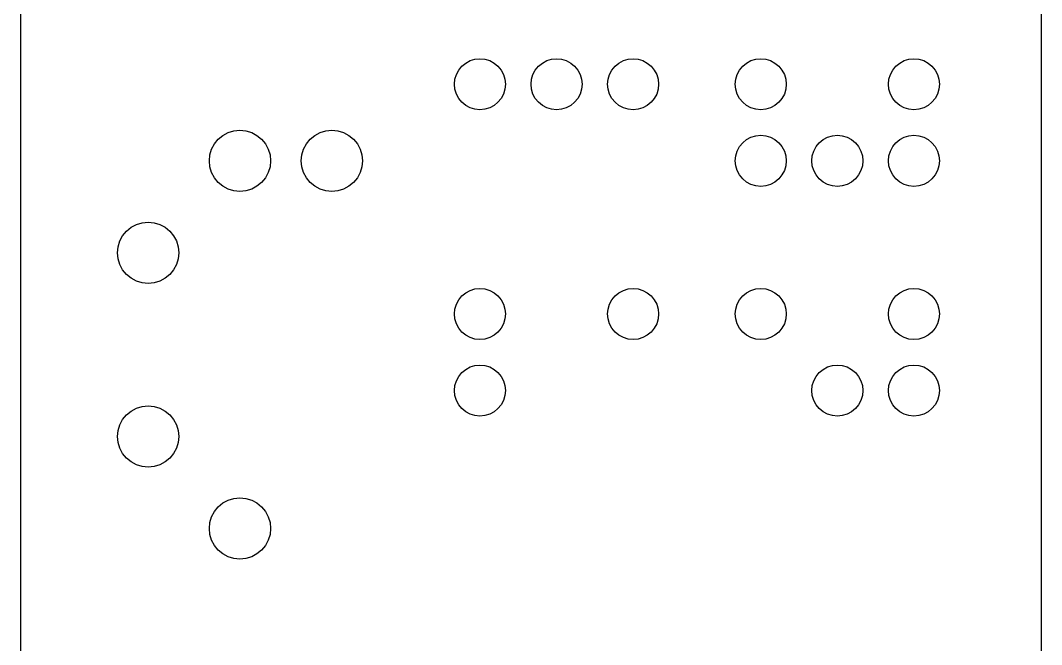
# Model space of a CAD drawing. Header units: metres. Extents: x 13 to 210, y -112 to 112.
# Drawn here: x 170 to 210, y -61.95 to -37.5 of the extents above; entities that cross this region are included whole.
import ezdxf

# ---------------------------------------------------------------- set-up
doc = ezdxf.new("R2010")
doc.units = ezdxf.units.M

msp = doc.modelspace()

# ---------------------------------------------------------------- linework, layer by layer
for p, q in [((170, 106), (170, -106)), ((210, -106), (210, 106)), ((187.293, -39.2929), (187.444, -39.1685)), ((187.444, -39.1685), (187.617, -39.0761)), ((187.617, -39.0761), (187.805, -39.0192)), ((187.805, -39.0192), (188, -39)), ((188, -39), (188.195, -39.0192)), ((188.195, -39.0192), (188.383, -39.0761)), ((188.383, -39.0761), (188.556, -39.1685)), ((188.556, -39.1685), (188.707, -39.2929)), ((190.293, -39.2929), (190.444, -39.1685)), ((190.444, -39.1685), (190.617, -39.0761)), ((190.617, -39.0761), (190.805, -39.0192)), ((190.805, -39.0192), (191, -39)), ((191, -39), (191.195, -39.0192)), ((191.195, -39.0192), (191.383, -39.0761)), ((191.383, -39.0761), (191.556, -39.1685)), ((191.556, -39.1685), (191.707, -39.2929)), ((193.293, -39.2929), (193.444, -39.1685)), ((193.444, -39.1685), (193.617, -39.0761)), ((193.617, -39.0761), (193.805, -39.0192)), ((193.805, -39.0192), (194, -39)), ((194, -39), (194.195, -39.0192)), ((194.195, -39.0192), (194.383, -39.0761)), ((194.383, -39.0761), (194.556, -39.1685)), ((194.556, -39.1685), (194.707, -39.2929)), ((198.293, -39.2929), (198.444, -39.1685)), ((198.444, -39.1685), (198.617, -39.0761)), ((198.617, -39.0761), (198.805, -39.0192)), ((198.805, -39.0192), (199, -39)), ((199, -39), (199.195, -39.0192)), ((199.195, -39.0192), (199.383, -39.0761)), ((199.383, -39.0761), (199.556, -39.1685)), ((199.556, -39.1685), (199.707, -39.2929)), ((204.293, -39.2929), (204.444, -39.1685)), ((204.444, -39.1685), (204.617, -39.0761)), ((204.617, -39.0761), (204.805, -39.0192)), ((204.805, -39.0192), (205, -39)), ((205, -39), (205.195, -39.0192)), ((205.195, -39.0192), (205.383, -39.0761)), ((205.383, -39.0761), (205.556, -39.1685)), ((205.556, -39.1685), (205.707, -39.2929)), ((187.076, -39.6173), (187.169, -39.4444)), ((187.169, -39.4444), (187.293, -39.2929)), ((188.707, -39.2929), (188.831, -39.4444)), ((188.831, -39.4444), (188.924, -39.6173)), ((190.076, -39.6173), (190.169, -39.4444)), ((190.169, -39.4444), (190.293, -39.2929)), ((191.707, -39.2929), (191.831, -39.4444)), ((191.831, -39.4444), (191.924, -39.6173)), ((193.076, -39.6173), (193.169, -39.4444)), ((193.169, -39.4444), (193.293, -39.2929)), ((194.707, -39.2929), (194.831, -39.4444)), ((194.831, -39.4444), (194.924, -39.6173)), ((198.076, -39.6173), (198.169, -39.4444)), ((198.169, -39.4444), (198.293, -39.2929)), ((199.707, -39.2929), (199.831, -39.4444)), ((199.831, -39.4444), (199.924, -39.6173)), ((204.076, -39.6173), (204.169, -39.4444)), ((204.169, -39.4444), (204.293, -39.2929)), ((205.707, -39.2929), (205.831, -39.4444)), ((205.831, -39.4444), (205.924, -39.6173)), ((187, -40), (187.019, -39.8049)), ((187.019, -40.1951), (187, -40)), ((187.019, -39.8049), (187.076, -39.6173)), ((188.924, -39.6173), (188.981, -39.8049)), ((188.981, -39.8049), (189, -40)), ((189, -40), (188.981, -40.1951)), ((190, -40), (190.019, -39.8049)), ((190.019, -40.1951), (190, -40)), ((190.019, -39.8049), (190.076, -39.6173)), ((191.924, -39.6173), (191.981, -39.8049)), ((191.981, -39.8049), (192, -40)), ((192, -40), (191.981, -40.1951)), ((193, -40), (193.019, -39.8049)), ((193.019, -40.1951), (193, -40)), ((193.019, -39.8049), (193.076, -39.6173)), ((194.924, -39.6173), (194.981, -39.8049)), ((194.981, -39.8049), (195, -40)), ((195, -40), (194.981, -40.1951)), ((198, -40), (198.019, -39.8049)), ((198.019, -40.1951), (198, -40)), ((198.019, -39.8049), (198.076, -39.6173)), ((199.924, -39.6173), (199.981, -39.8049)), ((199.981, -39.8049), (200, -40)), ((200, -40), (199.981, -40.1951)), ((204, -40), (204.019, -39.8049)), ((204.019, -40.1951), (204, -40)), ((204.019, -39.8049), (204.076, -39.6173)), ((205.924, -39.6173), (205.981, -39.8049)), ((205.981, -39.8049), (206, -40)), ((206, -40), (205.981, -40.1951)), ((187.076, -40.3827), (187.019, -40.1951)), ((187.169, -40.5556), (187.076, -40.3827)), ((188.924, -40.3827), (188.831, -40.5556)), ((188.981, -40.1951), (188.924, -40.3827)), ((190.076, -40.3827), (190.019, -40.1951)), ((190.169, -40.5556), (190.076, -40.3827)), ((191.924, -40.3827), (191.831, -40.5556)), ((191.981, -40.1951), (191.924, -40.3827)), ((193.076, -40.3827), (193.019, -40.1951)), ((193.169, -40.5556), (193.076, -40.3827)), ((194.924, -40.3827), (194.831, -40.5556)), ((194.981, -40.1951), (194.924, -40.3827)), ((198.076, -40.3827), (198.019, -40.1951)), ((198.169, -40.5556), (198.076, -40.3827)), ((199.924, -40.3827), (199.831, -40.5556)), ((199.981, -40.1951), (199.924, -40.3827)), ((204.076, -40.3827), (204.019, -40.1951)), ((204.169, -40.5556), (204.076, -40.3827)), ((205.924, -40.3827), (205.831, -40.5556)), ((205.981, -40.1951), (205.924, -40.3827)), ((187.293, -40.7071), (187.169, -40.5556)), ((187.444, -40.8315), (187.293, -40.7071)), ((188.707, -40.7071), (188.556, -40.8315)), ((188.831, -40.5556), (188.707, -40.7071)), ((190.293, -40.7071), (190.169, -40.5556)), ((190.444, -40.8315), (190.293, -40.7071)), ((191.707, -40.7071), (191.556, -40.8315)), ((191.831, -40.5556), (191.707, -40.7071)), ((193.293, -40.7071), (193.169, -40.5556)), ((193.444, -40.8315), (193.293, -40.7071)), ((194.707, -40.7071), (194.556, -40.8315)), ((194.831, -40.5556), (194.707, -40.7071)), ((198.293, -40.7071), (198.169, -40.5556)), ((198.444, -40.8315), (198.293, -40.7071)), ((199.707, -40.7071), (199.556, -40.8315)), ((199.831, -40.5556), (199.707, -40.7071)), ((204.293, -40.7071), (204.169, -40.5556)), ((204.444, -40.8315), (204.293, -40.7071)), ((205.707, -40.7071), (205.556, -40.8315)), ((205.831, -40.5556), (205.707, -40.7071)), ((187.617, -40.9239), (187.444, -40.8315)), ((187.805, -40.9808), (187.617, -40.9239)), ((188, -41), (187.805, -40.9808)), ((188.195, -40.9808), (188, -41)), ((188.383, -40.9239), (188.195, -40.9808)), ((188.556, -40.8315), (188.383, -40.9239)), ((190.617, -40.9239), (190.444, -40.8315)), ((190.805, -40.9808), (190.617, -40.9239)), ((191, -41), (190.805, -40.9808)), ((191.195, -40.9808), (191, -41)), ((191.383, -40.9239), (191.195, -40.9808)), ((191.556, -40.8315), (191.383, -40.9239)), ((193.617, -40.9239), (193.444, -40.8315)), ((193.805, -40.9808), (193.617, -40.9239)), ((194, -41), (193.805, -40.9808)), ((194.195, -40.9808), (194, -41)), ((194.383, -40.9239), (194.195, -40.9808)), ((194.556, -40.8315), (194.383, -40.9239)), ((198.617, -40.9239), (198.444, -40.8315)), ((198.805, -40.9808), (198.617, -40.9239)), ((199, -41), (198.805, -40.9808)), ((199.195, -40.9808), (199, -41)), ((199.383, -40.9239), (199.195, -40.9808)), ((199.556, -40.8315), (199.383, -40.9239)), ((204.617, -40.9239), (204.444, -40.8315)), ((204.805, -40.9808), (204.617, -40.9239)), ((205, -41), (204.805, -40.9808)), ((205.195, -40.9808), (205, -41)), ((205.383, -40.9239), (205.195, -40.9808)), ((205.556, -40.8315), (205.383, -40.9239)), ((177.933, -42.0022), (178.141, -41.8913)), ((178.141, -41.8913), (178.366, -41.8231)), ((178.366, -41.8231), (178.6, -41.8)), ((178.6, -41.8), (178.834, -41.8231)), ((178.834, -41.8231), (179.059, -41.8913)), ((179.059, -41.8913), (179.267, -42.0022)), ((181.533, -42.0022), (181.741, -41.8913)), ((181.741, -41.8913), (181.966, -41.8231)), ((181.966, -41.8231), (182.2, -41.8)), ((182.2, -41.8), (182.434, -41.8231)), ((182.434, -41.8231), (182.659, -41.8913)), ((182.659, -41.8913), (182.867, -42.0022)), ((198.805, -42.0192), (199, -42)), ((199, -42), (199.195, -42.0192)), ((201.805, -42.0192), (202, -42)), ((202, -42), (202.195, -42.0192)), ((204.805, -42.0192), (205, -42)), ((205, -42), (205.195, -42.0192)), ((177.491, -42.5408), (177.602, -42.3333)), ((177.602, -42.3333), (177.751, -42.1515)), ((177.751, -42.1515), (177.933, -42.0022)), ((179.267, -42.0022), (179.449, -42.1515)), ((179.449, -42.1515), (179.598, -42.3333)), ((179.598, -42.3333), (179.709, -42.5408)), ((181.091, -42.5408), (181.202, -42.3333)), ((181.202, -42.3333), (181.351, -42.1515)), ((181.351, -42.1515), (181.533, -42.0022)), ((182.867, -42.0022), (183.049, -42.1515)), ((183.049, -42.1515), (183.198, -42.3333)), ((183.198, -42.3333), (183.309, -42.5408)), ((198.169, -42.4444), (198.293, -42.2929)), ((198.293, -42.2929), (198.444, -42.1685)), ((198.444, -42.1685), (198.617, -42.0761)), ((198.617, -42.0761), (198.805, -42.0192)), ((199.195, -42.0192), (199.383, -42.0761)), ((199.383, -42.0761), (199.556, -42.1685)), ((199.556, -42.1685), (199.707, -42.2929)), ((199.707, -42.2929), (199.831, -42.4444)), ((201.169, -42.4444), (201.293, -42.2929)), ((201.293, -42.2929), (201.444, -42.1685)), ((201.444, -42.1685), (201.617, -42.0761)), ((201.617, -42.0761), (201.805, -42.0192)), ((202.195, -42.0192), (202.383, -42.0761)), ((202.383, -42.0761), (202.556, -42.1685)), ((202.556, -42.1685), (202.707, -42.2929)), ((202.707, -42.2929), (202.831, -42.4444)), ((204.169, -42.4444), (204.293, -42.2929)), ((204.293, -42.2929), (204.444, -42.1685)), ((204.444, -42.1685), (204.617, -42.0761)), ((204.617, -42.0761), (204.805, -42.0192)), ((205.195, -42.0192), (205.383, -42.0761)), ((205.383, -42.0761), (205.556, -42.1685)), ((205.556, -42.1685), (205.707, -42.2929)), ((205.707, -42.2929), (205.831, -42.4444)), ((177.4, -43), (177.423, -42.7659)), ((177.423, -42.7659), (177.491, -42.5408)), ((179.709, -42.5408), (179.777, -42.7659)), ((179.777, -42.7659), (179.8, -43)), ((181, -43), (181.023, -42.7659)), ((181.023, -42.7659), (181.091, -42.5408)), ((183.309, -42.5408), (183.377, -42.7659)), ((183.377, -42.7659), (183.4, -43)), ((198.019, -42.8049), (198.076, -42.6173)), ((198.076, -42.6173), (198.169, -42.4444)), ((199.831, -42.4444), (199.924, -42.6173)), ((199.924, -42.6173), (199.981, -42.8049)), ((201.019, -42.8049), (201.076, -42.6173)), ((201.076, -42.6173), (201.169, -42.4444)), ((202.831, -42.4444), (202.924, -42.6173)), ((202.924, -42.6173), (202.981, -42.8049)), ((204.019, -42.8049), (204.076, -42.6173)), ((204.076, -42.6173), (204.169, -42.4444)), ((205.831, -42.4444), (205.924, -42.6173)), ((205.924, -42.6173), (205.981, -42.8049)), ((177.423, -43.2341), (177.4, -43)), ((179.8, -43), (179.777, -43.2341)), ((181.023, -43.2341), (181, -43)), ((183.4, -43), (183.377, -43.2341)), ((198, -43), (198.019, -42.8049)), ((198.019, -43.1951), (198, -43)), ((198.076, -43.3827), (198.019, -43.1951)), ((199.981, -43.1951), (199.924, -43.3827)), ((199.981, -42.8049), (200, -43)), ((200, -43), (199.981, -43.1951)), ((201, -43), (201.019, -42.8049)), ((201.019, -43.1951), (201, -43)), ((201.076, -43.3827), (201.019, -43.1951)), ((202.981, -43.1951), (202.924, -43.3827)), ((202.981, -42.8049), (203, -43)), ((203, -43), (202.981, -43.1951)), ((204, -43), (204.019, -42.8049)), ((204.019, -43.1951), (204, -43)), ((204.076, -43.3827), (204.019, -43.1951)), ((205.981, -43.1951), (205.924, -43.3827)), ((205.981, -42.8049), (206, -43)), ((206, -43), (205.981, -43.1951)), ((177.491, -43.4592), (177.423, -43.2341)), ((177.602, -43.6667), (177.491, -43.4592)), ((179.709, -43.4592), (179.598, -43.6667)), ((179.777, -43.2341), (179.709, -43.4592)), ((181.091, -43.4592), (181.023, -43.2341)), ((181.202, -43.6667), (181.091, -43.4592)), ((183.309, -43.4592), (183.198, -43.6667)), ((183.377, -43.2341), (183.309, -43.4592)), ((198.169, -43.5556), (198.076, -43.3827)), ((198.293, -43.7071), (198.169, -43.5556)), ((199.831, -43.5556), (199.707, -43.7071)), ((199.924, -43.3827), (199.831, -43.5556)), ((201.169, -43.5556), (201.076, -43.3827)), ((201.293, -43.7071), (201.169, -43.5556)), ((202.831, -43.5556), (202.707, -43.7071)), ((202.924, -43.3827), (202.831, -43.5556)), ((204.169, -43.5556), (204.076, -43.3827)), ((204.293, -43.7071), (204.169, -43.5556)), ((205.831, -43.5556), (205.707, -43.7071)), ((205.924, -43.3827), (205.831, -43.5556)), ((177.751, -43.8485), (177.602, -43.6667)), ((177.933, -43.9978), (177.751, -43.8485)), ((178.141, -44.1086), (177.933, -43.9978)), ((179.267, -43.9978), (179.059, -44.1086)), ((179.449, -43.8485), (179.267, -43.9978)), ((179.598, -43.6667), (179.449, -43.8485)), ((181.351, -43.8485), (181.202, -43.6667)), ((181.533, -43.9978), (181.351, -43.8485)), ((181.741, -44.1086), (181.533, -43.9978)), ((182.867, -43.9978), (182.659, -44.1086)), ((183.049, -43.8485), (182.867, -43.9978)), ((183.198, -43.6667), (183.049, -43.8485)), ((198.444, -43.8315), (198.293, -43.7071)), ((198.617, -43.9239), (198.444, -43.8315)), ((198.805, -43.9808), (198.617, -43.9239)), ((199, -44), (198.805, -43.9808)), ((199.195, -43.9808), (199, -44)), ((199.383, -43.9239), (199.195, -43.9808)), ((199.556, -43.8315), (199.383, -43.9239)), ((199.707, -43.7071), (199.556, -43.8315)), ((201.444, -43.8315), (201.293, -43.7071)), ((201.617, -43.9239), (201.444, -43.8315)), ((201.805, -43.9808), (201.617, -43.9239)), ((202, -44), (201.805, -43.9808)), ((202.195, -43.9808), (202, -44)), ((202.383, -43.9239), (202.195, -43.9808)), ((202.556, -43.8315), (202.383, -43.9239)), ((202.707, -43.7071), (202.556, -43.8315)), ((204.444, -43.8315), (204.293, -43.7071)), ((204.617, -43.9239), (204.444, -43.8315)), ((204.805, -43.9808), (204.617, -43.9239)), ((205, -44), (204.805, -43.9808)), ((205.195, -43.9808), (205, -44)), ((205.383, -43.9239), (205.195, -43.9808)), ((205.556, -43.8315), (205.383, -43.9239)), ((205.707, -43.7071), (205.556, -43.8315)), ((178.366, -44.1769), (178.141, -44.1086)), ((178.6, -44.2), (178.366, -44.1769)), ((178.834, -44.1769), (178.6, -44.2)), ((179.059, -44.1086), (178.834, -44.1769)), ((181.966, -44.1769), (181.741, -44.1086)), ((182.2, -44.2), (181.966, -44.1769)), ((182.434, -44.1769), (182.2, -44.2)), ((182.659, -44.1086), (182.434, -44.1769)), ((174.333, -45.6022), (174.541, -45.4913)), ((174.541, -45.4913), (174.766, -45.423)), ((174.766, -45.423), (175, -45.4)), ((175, -45.4), (175.234, -45.423)), ((175.234, -45.423), (175.459, -45.4913)), ((175.459, -45.4913), (175.667, -45.6022)), ((173.891, -46.1408), (174.002, -45.9333)), ((174.002, -45.9333), (174.151, -45.7515)), ((174.151, -45.7515), (174.333, -45.6022)), ((175.667, -45.6022), (175.848, -45.7515)), ((175.848, -45.7515), (175.998, -45.9333)), ((175.998, -45.9333), (176.109, -46.1408)), ((173.8, -46.6), (173.823, -46.3659)), ((173.823, -46.3659), (173.891, -46.1408)), ((176.109, -46.1408), (176.177, -46.3659)), ((176.177, -46.3659), (176.2, -46.6)), ((173.823, -46.8341), (173.8, -46.6)), ((176.2, -46.6), (176.177, -46.8341)), ((173.891, -47.0592), (173.823, -46.8341)), ((174.002, -47.2667), (173.891, -47.0592)), ((176.109, -47.0592), (175.998, -47.2667)), ((176.177, -46.8341), (176.109, -47.0592)), ((174.151, -47.4485), (174.002, -47.2667)), ((174.333, -47.5977), (174.151, -47.4485)), ((174.541, -47.7086), (174.333, -47.5977)), ((175.667, -47.5977), (175.459, -47.7086)), ((175.848, -47.4485), (175.667, -47.5977)), ((175.998, -47.2667), (175.848, -47.4485)), ((174.766, -47.7769), (174.541, -47.7086)), ((175, -47.8), (174.766, -47.7769)), ((175.234, -47.7769), (175, -47.8)), ((175.459, -47.7086), (175.234, -47.7769)), ((187.805, -48.0192), (188, -48)), ((188, -48), (188.195, -48.0192)), ((193.805, -48.0192), (194, -48)), ((194, -48), (194.195, -48.0192)), ((198.805, -48.0192), (199, -48)), ((199, -48), (199.195, -48.0192)), ((204.805, -48.0192), (205, -48)), ((205, -48), (205.195, -48.0192)), ((187.169, -48.4444), (187.293, -48.2929)), ((187.293, -48.2929), (187.444, -48.1685)), ((187.444, -48.1685), (187.617, -48.0761)), ((187.617, -48.0761), (187.805, -48.0192)), ((188.195, -48.0192), (188.383, -48.0761)), ((188.383, -48.0761), (188.556, -48.1685)), ((188.556, -48.1685), (188.707, -48.2929)), ((188.707, -48.2929), (188.831, -48.4444)), ((193.169, -48.4444), (193.293, -48.2929)), ((193.293, -48.2929), (193.444, -48.1685)), ((193.444, -48.1685), (193.617, -48.0761)), ((193.617, -48.0761), (193.805, -48.0192)), ((194.195, -48.0192), (194.383, -48.0761)), ((194.383, -48.0761), (194.556, -48.1685)), ((194.556, -48.1685), (194.707, -48.2929)), ((194.707, -48.2929), (194.831, -48.4444)), ((198.169, -48.4444), (198.293, -48.2929)), ((198.293, -48.2929), (198.444, -48.1685)), ((198.444, -48.1685), (198.617, -48.0761)), ((198.617, -48.0761), (198.805, -48.0192)), ((199.195, -48.0192), (199.383, -48.0761)), ((199.383, -48.0761), (199.556, -48.1685)), ((199.556, -48.1685), (199.707, -48.2929)), ((199.707, -48.2929), (199.831, -48.4444)), ((204.169, -48.4444), (204.293, -48.2929)), ((204.293, -48.2929), (204.444, -48.1685)), ((204.444, -48.1685), (204.617, -48.0761)), ((204.617, -48.0761), (204.805, -48.0192)), ((205.195, -48.0192), (205.383, -48.0761)), ((205.383, -48.0761), (205.556, -48.1685)), ((205.556, -48.1685), (205.707, -48.2929)), ((205.707, -48.2929), (205.831, -48.4444)), ((187.019, -48.8049), (187.076, -48.6173)), ((187.076, -48.6173), (187.169, -48.4444)), ((188.831, -48.4444), (188.924, -48.6173)), ((188.924, -48.6173), (188.981, -48.8049)), ((193.019, -48.8049), (193.076, -48.6173)), ((193.076, -48.6173), (193.169, -48.4444)), ((194.831, -48.4444), (194.924, -48.6173)), ((194.924, -48.6173), (194.981, -48.8049)), ((198.019, -48.8049), (198.076, -48.6173)), ((198.076, -48.6173), (198.169, -48.4444)), ((199.831, -48.4444), (199.924, -48.6173)), ((199.924, -48.6173), (199.981, -48.8049)), ((204.019, -48.8049), (204.076, -48.6173)), ((204.076, -48.6173), (204.169, -48.4444)), ((205.831, -48.4444), (205.924, -48.6173)), ((205.924, -48.6173), (205.981, -48.8049)), ((187, -49), (187.019, -48.8049)), ((187.019, -49.1951), (187, -49)), ((187.076, -49.3827), (187.019, -49.1951)), ((188.981, -49.1951), (188.924, -49.3827)), ((188.981, -48.8049), (189, -49)), ((189, -49), (188.981, -49.1951)), ((193, -49), (193.019, -48.8049)), ((193.019, -49.1951), (193, -49)), ((193.076, -49.3827), (193.019, -49.1951)), ((194.981, -49.1951), (194.924, -49.3827)), ((194.981, -48.8049), (195, -49)), ((195, -49), (194.981, -49.1951)), ((198, -49), (198.019, -48.8049)), ((198.019, -49.1951), (198, -49)), ((198.076, -49.3827), (198.019, -49.1951)), ((199.981, -49.1951), (199.924, -49.3827)), ((199.981, -48.8049), (200, -49)), ((200, -49), (199.981, -49.1951)), ((204, -49), (204.019, -48.8049)), ((204.019, -49.1951), (204, -49)), ((204.076, -49.3827), (204.019, -49.1951)), ((205.981, -49.1951), (205.924, -49.3827)), ((205.981, -48.8049), (206, -49)), ((206, -49), (205.981, -49.1951)), ((187.169, -49.5556), (187.076, -49.3827)), ((187.293, -49.7071), (187.169, -49.5556)), ((188.831, -49.5556), (188.707, -49.7071)), ((188.924, -49.3827), (188.831, -49.5556)), ((193.169, -49.5556), (193.076, -49.3827)), ((193.293, -49.7071), (193.169, -49.5556)), ((194.831, -49.5556), (194.707, -49.7071)), ((194.924, -49.3827), (194.831, -49.5556)), ((198.169, -49.5556), (198.076, -49.3827)), ((198.293, -49.7071), (198.169, -49.5556)), ((199.831, -49.5556), (199.707, -49.7071)), ((199.924, -49.3827), (199.831, -49.5556)), ((204.169, -49.5556), (204.076, -49.3827)), ((204.293, -49.7071), (204.169, -49.5556)), ((205.831, -49.5556), (205.707, -49.7071)), ((205.924, -49.3827), (205.831, -49.5556)), ((187.444, -49.8315), (187.293, -49.7071)), ((187.617, -49.9239), (187.444, -49.8315)), ((187.805, -49.9808), (187.617, -49.9239)), ((188, -50), (187.805, -49.9808)), ((188.195, -49.9808), (188, -50)), ((188.383, -49.9239), (188.195, -49.9808)), ((188.556, -49.8315), (188.383, -49.9239)), ((188.707, -49.7071), (188.556, -49.8315)), ((193.444, -49.8315), (193.293, -49.7071)), ((193.617, -49.9239), (193.444, -49.8315)), ((193.805, -49.9808), (193.617, -49.9239)), ((194, -50), (193.805, -49.9808)), ((194.195, -49.9808), (194, -50)), ((194.383, -49.9239), (194.195, -49.9808)), ((194.556, -49.8315), (194.383, -49.9239)), ((194.707, -49.7071), (194.556, -49.8315)), ((198.444, -49.8315), (198.293, -49.7071)), ((198.617, -49.9239), (198.444, -49.8315)), ((198.805, -49.9808), (198.617, -49.9239)), ((199, -50), (198.805, -49.9808)), ((199.195, -49.9808), (199, -50)), ((199.383, -49.9239), (199.195, -49.9808)), ((199.556, -49.8315), (199.383, -49.9239)), ((199.707, -49.7071), (199.556, -49.8315)), ((204.444, -49.8315), (204.293, -49.7071)), ((204.617, -49.9239), (204.444, -49.8315)), ((204.805, -49.9808), (204.617, -49.9239)), ((205, -50), (204.805, -49.9808)), ((205.195, -49.9808), (205, -50)), ((205.383, -49.9239), (205.195, -49.9808)), ((205.556, -49.8315), (205.383, -49.9239)), ((205.707, -49.7071), (205.556, -49.8315)), ((187.293, -51.2929), (187.444, -51.1685)), ((187.444, -51.1685), (187.617, -51.0761)), ((187.617, -51.0761), (187.805, -51.0192)), ((187.805, -51.0192), (188, -51)), ((188, -51), (188.195, -51.0192)), ((188.195, -51.0192), (188.383, -51.0761)), ((188.383, -51.0761), (188.556, -51.1685)), ((188.556, -51.1685), (188.707, -51.2929)), ((201.293, -51.2929), (201.444, -51.1685)), ((201.444, -51.1685), (201.617, -51.0761)), ((201.617, -51.0761), (201.805, -51.0192)), ((201.805, -51.0192), (202, -51)), ((202, -51), (202.195, -51.0192)), ((202.195, -51.0192), (202.383, -51.0761)), ((202.383, -51.0761), (202.556, -51.1685)), ((202.556, -51.1685), (202.707, -51.2929)), ((204.293, -51.2929), (204.444, -51.1685)), ((204.444, -51.1685), (204.617, -51.0761)), ((204.617, -51.0761), (204.805, -51.0192)), ((204.805, -51.0192), (205, -51)), ((205, -51), (205.195, -51.0192)), ((205.195, -51.0192), (205.383, -51.0761)), ((205.383, -51.0761), (205.556, -51.1685)), ((205.556, -51.1685), (205.707, -51.2929)), ((187.076, -51.6173), (187.169, -51.4444)), ((187.169, -51.4444), (187.293, -51.2929)), ((188.707, -51.2929), (188.831, -51.4444)), ((188.831, -51.4444), (188.924, -51.6173)), ((201.076, -51.6173), (201.169, -51.4444)), ((201.169, -51.4444), (201.293, -51.2929)), ((202.707, -51.2929), (202.831, -51.4444)), ((202.831, -51.4444), (202.924, -51.6173)), ((204.076, -51.6173), (204.169, -51.4444)), ((204.169, -51.4444), (204.293, -51.2929)), ((205.707, -51.2929), (205.831, -51.4444)), ((205.831, -51.4444), (205.924, -51.6173)), ((187, -52), (187.019, -51.8049)), ((187.019, -52.1951), (187, -52)), ((187.019, -51.8049), (187.076, -51.6173)), ((188.924, -51.6173), (188.981, -51.8049)), ((188.981, -51.8049), (189, -52)), ((189, -52), (188.981, -52.1951)), ((201, -52), (201.019, -51.8049)), ((201.019, -52.1951), (201, -52)), ((201.019, -51.8049), (201.076, -51.6173)), ((202.924, -51.6173), (202.981, -51.8049)), ((202.981, -51.8049), (203, -52)), ((203, -52), (202.981, -52.1951)), ((204, -52), (204.019, -51.8049)), ((204.019, -52.1951), (204, -52)), ((204.019, -51.8049), (204.076, -51.6173)), ((205.924, -51.6173), (205.981, -51.8049)), ((205.981, -51.8049), (206, -52)), ((206, -52), (205.981, -52.1951)), ((187.076, -52.3827), (187.019, -52.1951)), ((187.169, -52.5556), (187.076, -52.3827)), ((188.924, -52.3827), (188.831, -52.5556)), ((188.981, -52.1951), (188.924, -52.3827)), ((201.076, -52.3827), (201.019, -52.1951)), ((201.169, -52.5556), (201.076, -52.3827)), ((202.924, -52.3827), (202.831, -52.5556)), ((202.981, -52.1951), (202.924, -52.3827)), ((204.076, -52.3827), (204.019, -52.1951)), ((204.169, -52.5556), (204.076, -52.3827)), ((205.924, -52.3827), (205.831, -52.5556)), ((205.981, -52.1951), (205.924, -52.3827)), ((174.333, -52.8022), (174.541, -52.6913)), ((174.541, -52.6913), (174.766, -52.6231)), ((174.766, -52.6231), (175, -52.6)), ((175, -52.6), (175.234, -52.6231)), ((175.234, -52.6231), (175.459, -52.6913)), ((175.459, -52.6913), (175.667, -52.8022)), ((187.293, -52.7071), (187.169, -52.5556)), ((187.444, -52.8315), (187.293, -52.7071)), ((188.707, -52.7071), (188.556, -52.8315)), ((188.831, -52.5556), (188.707, -52.7071)), ((201.293, -52.7071), (201.169, -52.5556)), ((201.444, -52.8315), (201.293, -52.7071)), ((202.707, -52.7071), (202.556, -52.8315)), ((202.831, -52.5556), (202.707, -52.7071)), ((204.293, -52.7071), (204.169, -52.5556)), ((204.444, -52.8315), (204.293, -52.7071)), ((205.707, -52.7071), (205.556, -52.8315)), ((205.831, -52.5556), (205.707, -52.7071)), ((173.891, -53.3408), (174.002, -53.1333)), ((174.002, -53.1333), (174.151, -52.9515)), ((174.151, -52.9515), (174.333, -52.8022)), ((175.667, -52.8022), (175.848, -52.9515)), ((175.848, -52.9515), (175.998, -53.1333)), ((175.998, -53.1333), (176.109, -53.3408)), ((187.617, -52.9239), (187.444, -52.8315)), ((187.805, -52.9808), (187.617, -52.9239)), ((188, -53), (187.805, -52.9808)), ((188.195, -52.9808), (188, -53)), ((188.383, -52.9239), (188.195, -52.9808)), ((188.556, -52.8315), (188.383, -52.9239)), ((201.617, -52.9239), (201.444, -52.8315)), ((201.805, -52.9808), (201.617, -52.9239)), ((202, -53), (201.805, -52.9808)), ((202.195, -52.9808), (202, -53)), ((202.383, -52.9239), (202.195, -52.9808)), ((202.556, -52.8315), (202.383, -52.9239)), ((204.617, -52.9239), (204.444, -52.8315)), ((204.805, -52.9808), (204.617, -52.9239)), ((205, -53), (204.805, -52.9808)), ((205.195, -52.9808), (205, -53)), ((205.383, -52.9239), (205.195, -52.9808)), ((205.556, -52.8315), (205.383, -52.9239)), ((173.8, -53.8), (173.823, -53.5659)), ((173.823, -53.5659), (173.891, -53.3408)), ((176.109, -53.3408), (176.177, -53.5659)), ((176.177, -53.5659), (176.2, -53.8)), ((173.823, -54.0341), (173.8, -53.8)), ((176.2, -53.8), (176.177, -54.0341)), ((173.891, -54.2592), (173.823, -54.0341)), ((174.002, -54.4667), (173.891, -54.2592)), ((176.109, -54.2592), (175.998, -54.4667)), ((176.177, -54.0341), (176.109, -54.2592)), ((174.151, -54.6485), (174.002, -54.4667)), ((174.333, -54.7978), (174.151, -54.6485)), ((174.541, -54.9086), (174.333, -54.7978)), ((175.667, -54.7978), (175.459, -54.9086)), ((175.848, -54.6485), (175.667, -54.7978)), ((175.998, -54.4667), (175.848, -54.6485)), ((174.766, -54.9769), (174.541, -54.9086)), ((175, -55), (174.766, -54.9769)), ((175.234, -54.9769), (175, -55)), ((175.459, -54.9086), (175.234, -54.9769)), ((177.933, -56.4022), (178.141, -56.2913)), ((178.141, -56.2913), (178.366, -56.2231)), ((178.366, -56.2231), (178.6, -56.2)), ((178.6, -56.2), (178.834, -56.2231)), ((178.834, -56.2231), (179.059, -56.2913)), ((179.059, -56.2913), (179.267, -56.4022)), ((177.491, -56.9408), (177.602, -56.7333)), ((177.602, -56.7333), (177.751, -56.5515)), ((177.751, -56.5515), (177.933, -56.4022)), ((179.267, -56.4022), (179.449, -56.5515)), ((179.449, -56.5515), (179.598, -56.7333)), ((179.598, -56.7333), (179.709, -56.9408)), ((177.4, -57.4), (177.423, -57.1659)), ((177.423, -57.1659), (177.491, -56.9408)), ((179.709, -56.9408), (179.777, -57.1659)), ((179.777, -57.1659), (179.8, -57.4)), ((177.423, -57.6341), (177.4, -57.4)), ((179.8, -57.4), (179.777, -57.6341)), ((177.491, -57.8592), (177.423, -57.6341)), ((177.602, -58.0667), (177.491, -57.8592)), ((179.709, -57.8592), (179.598, -58.0667)), ((179.777, -57.6341), (179.709, -57.8592)), ((177.751, -58.2485), (177.602, -58.0667)), ((177.933, -58.3978), (177.751, -58.2485)), ((178.141, -58.5086), (177.933, -58.3978)), ((179.267, -58.3978), (179.059, -58.5086)), ((179.449, -58.2485), (179.267, -58.3978)), ((179.598, -58.0667), (179.449, -58.2485)), ((178.366, -58.5769), (178.141, -58.5086)), ((178.6, -58.6), (178.366, -58.5769)), ((178.834, -58.5769), (178.6, -58.6)), ((179.059, -58.5086), (178.834, -58.5769))]:
    msp.add_line(p, q)

doc.saveas('drawing.dxf')
